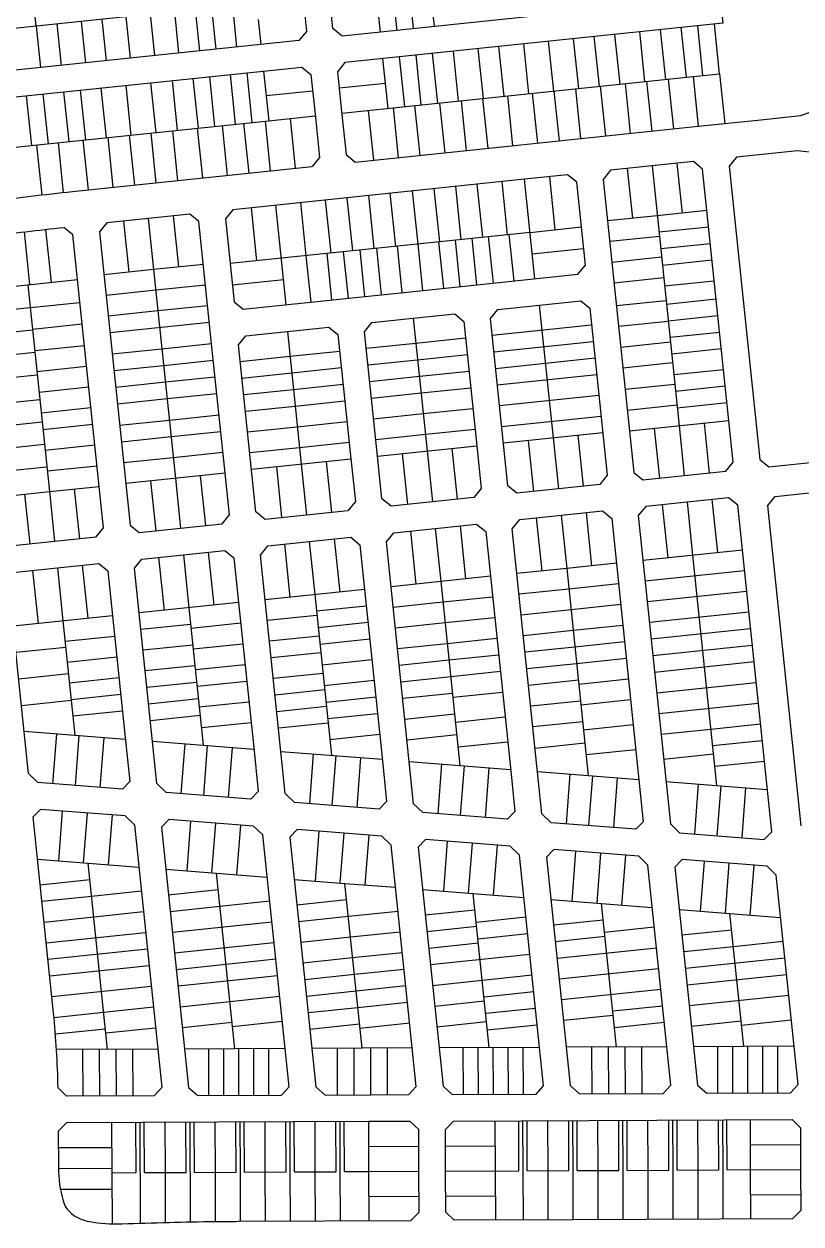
# Model space of a CAD drawing. Extents: x 296374 to 298792, y 6267790 to 6270844.
# Drawn here: x 297119 to 297585, y 6268831 to 6269551 of the extents above; entities that cross this region are included whole.
import ezdxf

# ---------------------------------------------------------------- set-up
doc = ezdxf.new("R2010")
doc.units = 0
for name, color, linetype in [('_User_xref', 251, 'Continuous'), ('X-Masterplan_LotLayout_P2$0$D-LO-Stage 13', 251, 'Continuous'), ('X-Masterplan_LotLayout_P2$0$D-LO-Stage 18', 251, 'Continuous'), ('X-Masterplan_LotLayout_P2$0$D-LO-Stage 2', 251, 'Continuous'), ('X-Masterplan_LotLayout_P2$0$D-LO-Stage 3', 251, 'Continuous'), ('X-Masterplan_LotLayout_P2$0$D-LO-Stage 39', 251, 'Continuous'), ('X-Masterplan_LotLayout_P2$0$D-LO-Stage 4', 251, 'Continuous'), ('X-Masterplan_LotLayout_P2$0$D-LO-Stage 40', 251, 'Continuous'), ('X-Masterplan_LotLayout_P2$0$D-LO-Stage 41', 251, 'Continuous'), ('X-Masterplan_LotLayout_P2$0$D-LO-Stage 42', 251, 'Continuous'), ('X-Masterplan_LotLayout_P2$0$D-LO-Stage 5', 251, 'Continuous'), ('X-Masterplan_LotLayout_P2$0$D-LO-Stage 6', 251, 'Continuous'), ('X-Masterplan_LotLayout_P2$0$D-LO-Stage 7', 251, 'Continuous'), ('X-Masterplan_LotLayout_P2$0$D-LO-Stage 8', 251, 'Continuous'), ('X-Masterplan_LotLayout_P2$0$D-LO-Stage 9', 251, 'Continuous'), ('X-Masterplan_LotLayout_P2$0$D-RD-Stage10_BDY', 251, 'Continuous'), ('X-Masterplan_LotLayout_P2$0$D-RD-Stage13_BDY', 251, 'Continuous'), ('X-Masterplan_LotLayout_P2$0$D-RD-Stage1_BDY', 251, 'Continuous'), ('X-Masterplan_LotLayout_P2$0$D-RD-Stage2_BDY', 251, 'Continuous'), ('X-Masterplan_LotLayout_P2$0$D-RD-Stage39_BDY', 251, 'Continuous'), ('X-Masterplan_LotLayout_P2$0$D-RD-Stage3_BDY', 251, 'Continuous'), ('X-Masterplan_LotLayout_P2$0$D-RD-Stage40_BDY', 251, 'Continuous'), ('X-Masterplan_LotLayout_P2$0$D-RD-Stage41_BDY', 251, 'Continuous'), ('X-Masterplan_LotLayout_P2$0$D-RD-Stage42_BDY', 251, 'Continuous'), ('X-Masterplan_LotLayout_P2$0$D-RD-Stage4_BDY', 251, 'Continuous'), ('X-Masterplan_LotLayout_P2$0$D-RD-Stage5_BDY', 251, 'Continuous'), ('X-Masterplan_LotLayout_P2$0$D-RD-Stage6_BDY', 251, 'Continuous'), ('X-Masterplan_LotLayout_P2$0$D-RD-Stage7_BDY', 251, 'Continuous'), ('X-Masterplan_LotLayout_P2$0$D-RD-Stage8_BDY', 251, 'Continuous'), ('X-Masterplan_LotLayout_P2$0$D-RD-Stage9_BDY', 251, 'Continuous')]:
    doc.layers.add(name, color=color, linetype=linetype)

# ---------------------------------------------------------------- blocks, each defined once
blk = doc.blocks.new('X-Masterplan_LotLayout_P2')
at = {"layer": 'X-Masterplan_LotLayout_P2$0$D-LO-Stage 13'}
for p, q in [((297339.84, 6269571.7), (297342.43, 6269546.84)), ((297349.79, 6269572.74), (297352.38, 6269547.88)), ((297362.22, 6269574.04), (297364.81, 6269549.17)), ((297330.93, 6269560.72), (297332.48, 6269545.8)), ((297503.85, 6269517.42), (297500.74, 6269547.25)), ((297516.28, 6269518.71), (297513.17, 6269548.55)), ((297526.23, 6269519.75), (297523.12, 6269549.59)), ((297536.18, 6269520.79), (297533.07, 6269550.62)), ((297436.72, 6269510.42), (297433.6, 6269540.26)), ((297451.63, 6269511.97), (297448.52, 6269541.81)), ((297464.07, 6269513.27), (297460.96, 6269543.11)), ((297476.5, 6269514.56), (297473.39, 6269544.4)), ((297491.42, 6269516.12), (297488.31, 6269545.96)), ((297367.09, 6269503.16), (297363.98, 6269533)), ((297379.53, 6269504.46), (297376.41, 6269534.29)), ((297394.44, 6269506.01), (297391.33, 6269535.85)), ((297406.88, 6269507.31), (297403.77, 6269537.15)), ((297421.8, 6269508.86), (297418.69, 6269538.7)), ((297337.25, 6269500.05), (297334.14, 6269529.89)), ((297347.2, 6269501.09), (297344.09, 6269530.93)), ((297357.15, 6269502.12), (297354.04, 6269531.96)), ((297223.37, 6269488.18), (297220.26, 6269518.02)), ((297233.32, 6269489.22), (297230.21, 6269519.05)), ((297245.75, 6269490.51), (297242.64, 6269520.35)), ((297255.7, 6269491.55), (297252.59, 6269521.39)), ((297262.53, 6269522.42), (297265.64, 6269492.59)), ((297340.24, 6269500.36), (297520.26, 6269519.13)), ((297155.74, 6269481.13), (297152.63, 6269510.97)), ((297168.17, 6269482.43), (297165.06, 6269512.26)), ((297183.09, 6269483.98), (297179.98, 6269513.82)), ((297198.01, 6269485.54), (297194.9, 6269515.37)), ((297210.94, 6269486.88), (297207.83, 6269516.72)), ((297335.7, 6269514.97), (297307.85, 6269512.07)), ((297123.41, 6269477.76), (297120.3, 6269507.6)), ((297133.36, 6269478.8), (297130.25, 6269508.63)), ((297145.79, 6269480.09), (297142.68, 6269509.93)), ((297291.94, 6269510.41), (297264.09, 6269507.51)), ((297113.47, 6269476.72), (297263.65, 6269492.38))]:
    blk.add_line(p, q, dxfattribs=at)
at = {"layer": 'X-Masterplan_LotLayout_P2$0$D-LO-Stage 13', "flags": 128}
for points in [[(297243.76, 6269561.69), (297246.35, 6269536.82)], [(297179.91, 6269555.03), (297182.5, 6269530.17)], [(297194.43, 6269556.55), (297197.02, 6269531.68)], [(297208.95, 6269558.06), (297211.54, 6269533.2)], [(297221.38, 6269559.36), (297223.97, 6269534.49)], [(297231.33, 6269560.39), (297233.92, 6269535.53)], [(297126, 6269549.41), (297128.59, 6269524.55)], [(297138.43, 6269550.71), (297141.02, 6269525.84)], [(297152.95, 6269552.22), (297155.54, 6269527.36)], [(297165.38, 6269553.52), (297167.98, 6269528.65)], [(297259.32, 6269553.26), (297260.87, 6269538.34)], [(297520.26, 6269519.13), (297536.18, 6269520.79)], [(297536.18, 6269520.79), (297539.29, 6269490.95)], [(297309.4, 6269497.15), (297340.24, 6269500.36)], [(297263.65, 6269492.38), (297293.49, 6269495.49)]]:
    blk.add_lwpolyline(points, dxfattribs=at)
at = {"layer": 'X-Masterplan_LotLayout_P2$0$D-LO-Stage 18'}
blk.add_line((297126, 6269549.41), (297123.09, 6269577.26), dxfattribs=at)
at = {"layer": 'X-Masterplan_LotLayout_P2$0$D-LO-Stage 18', "flags": 128}
blk.add_lwpolyline([(297231.33, 6269560.39), (297105.11, 6269547.24), (297102.21, 6269575.09)], dxfattribs=at)
at = {"layer": 'X-Masterplan_LotLayout_P2$0$D-LO-Stage 2'}
for p, q in [((297520.26, 6269519.13), (297523.37, 6269489.29)), ((297449.65, 6269511.77), (297452.76, 6269481.93)), ((297464.56, 6269513.32), (297467.67, 6269483.48)), ((297479.48, 6269514.88), (297482.59, 6269485.04)), ((297492.41, 6269516.22), (297495.52, 6269486.39)), ((297505.34, 6269517.57), (297508.45, 6269487.73)), ((297436.72, 6269510.42), (297439.83, 6269480.58)), ((297480.77, 6269463.93), (297483.88, 6269434.1)), ((297495.69, 6269465.49), (297511.94, 6269309.57)), ((297510.61, 6269467.05), (297513.72, 6269437.21)), ((297425.33, 6269397.83), (297419.11, 6269457.51)), ((297528.64, 6269438.76), (297498.8, 6269435.65)), ((297498.8, 6269435.65), (297468.96, 6269432.54)), ((297412.89, 6269396.53), (297409.99, 6269424.38)), ((297529.68, 6269428.82), (297499.84, 6269425.71)), ((297380.57, 6269393.16), (297377.67, 6269421.01)), ((297390.52, 6269394.2), (297387.61, 6269422.05)), ((297400.46, 6269395.24), (297397.56, 6269423.09)), ((297500.1, 6269423.22), (297470.26, 6269420.11)), ((297530.71, 6269418.87), (297500.87, 6269415.76)), ((297501.39, 6269410.79), (297471.55, 6269407.68)), ((297531.75, 6269408.92), (297501.91, 6269405.81)), ((297502.69, 6269398.35), (297472.85, 6269395.24)), ((297533.05, 6269396.49), (297503.21, 6269393.38)), ((297427.98, 6269382.02), (297436.27, 6269302.45)), ((297504.12, 6269384.66), (297474.28, 6269381.55)), ((297534.19, 6269385.55), (297504.35, 6269382.44)), ((297352.39, 6269374.14), (297360.68, 6269294.57)), ((297535.22, 6269375.6), (297505.38, 6269372.49)), ((297505.41, 6269372.23), (297475.57, 6269369.12)), ((297506.71, 6269359.8), (297476.87, 6269356.69)), ((297536.26, 6269365.66), (297506.42, 6269362.55)), ((297537.3, 6269355.71), (297507.46, 6269352.6)), ((297508, 6269347.36), (297478.17, 6269344.25)), ((297538.59, 6269343.28), (297508.75, 6269340.17)), ((297509.35, 6269334.43), (297479.51, 6269331.32)), ((297539.63, 6269333.33), (297509.79, 6269330.22)), ((297510.65, 6269322), (297480.81, 6269318.89)), ((297540.67, 6269323.39), (297510.83, 6269320.28)), ((297541.78, 6269312.68), (297482.11, 6269306.46))]:
    blk.add_line(p, q, dxfattribs=at)
at = {"layer": 'X-Masterplan_LotLayout_P2$0$D-LO-Stage 2', "flags": 128}
for points in [[(297434.03, 6269459.06), (297437.34, 6269427.23)], [(297422.42, 6269425.68), (297453.26, 6269428.89)], [(297423.77, 6269412.75), (297454.6, 6269415.96)], [(297399.7, 6269363.99), (297459.37, 6269370.21)], [(297353.94, 6269359.22), (297383.78, 6269362.33)], [(297400.73, 6269354.04), (297460.41, 6269360.27)], [(297354.98, 6269349.28), (297384.82, 6269352.39)], [(297401.77, 6269344.1), (297461.45, 6269350.32)], [(297356.02, 6269339.33), (297385.86, 6269342.44)], [(297402.81, 6269334.15), (297462.48, 6269340.37)], [(297357.05, 6269329.38), (297386.89, 6269332.49)], [(297404.1, 6269321.72), (297463.78, 6269327.94)], [(297358.35, 6269316.95), (297388.19, 6269320.06)], [(297405.4, 6269309.29), (297465.08, 6269315.51)], [(297511.94, 6269309.57), (297515.05, 6269279.73)], [(297526.86, 6269311.12), (297529.97, 6269281.29)], [(297359.65, 6269304.52), (297389.49, 6269307.63)], [(297406.44, 6269299.34), (297466.11, 6269305.56)], [(297436.27, 6269302.45), (297439.46, 6269271.85)], [(297451.19, 6269304.01), (297454.38, 6269273.41)], [(297497.02, 6269308.01), (297500.13, 6269278.18)], [(297421.35, 6269300.9), (297424.54, 6269270.3)], [(297501.79, 6269262.26), (297505.11, 6269230.43)], [(297516.71, 6269263.82), (297520.03, 6269231.99)], [(297531.63, 6269265.37), (297534.95, 6269233.54)]]:
    blk.add_lwpolyline(points, dxfattribs=at)
at = {"layer": 'X-Masterplan_LotLayout_P2$0$D-LO-Stage 3'}
for p, q in [((297381.02, 6269504.61), (297384.13, 6269474.77)), ((297393.95, 6269505.96), (297397.06, 6269476.12)), ((297408.87, 6269507.51), (297411.98, 6269477.68)), ((297423.79, 6269509.07), (297426.9, 6269479.23)), ((297325.32, 6269498.81), (297328.43, 6269468.97)), ((297340.24, 6269500.36), (297343.35, 6269470.52)), ((297353.17, 6269501.71), (297356.28, 6269471.87)), ((297368.09, 6269503.26), (297371.2, 6269473.43)), ((297240.9, 6269459.84), (297237.79, 6269489.68)), ((297253.83, 6269461.19), (297250.72, 6269491.03)), ((297266.76, 6269462.54), (297263.65, 6269492.38)), ((297281.68, 6269464.09), (297278.57, 6269493.93)), ((297172.28, 6269452.69), (297169.16, 6269482.53)), ((297185.21, 6269454.04), (297182.09, 6269483.88)), ((297198.13, 6269455.39), (297195.02, 6269485.22)), ((297211.06, 6269456.73), (297207.95, 6269486.57)), ((297225.98, 6269458.29), (297222.87, 6269488.13)), ((297129.52, 6269448.15), (297126.4, 6269478.07)), ((297142.44, 6269449.57), (297139.33, 6269479.42)), ((297157.36, 6269451.14), (297154.25, 6269480.97)), ((297381.15, 6269421.38), (297377.83, 6269453.2)), ((297394.08, 6269422.72), (297390.76, 6269454.55)), ((297409, 6269424.28), (297405.68, 6269456.11)), ((297316, 6269414.59), (297312.68, 6269446.41)), ((297328.93, 6269415.93), (297325.61, 6269447.76)), ((297341.86, 6269417.28), (297338.54, 6269449.11)), ((297355.29, 6269418.68), (297351.97, 6269450.51)), ((297368.22, 6269420.03), (297364.9, 6269451.86)), ((297276.13, 6269382.28), (297269.91, 6269441.96)), ((297288.15, 6269411.68), (297284.83, 6269443.51)), ((297303.07, 6269413.24), (297299.75, 6269445.07)), ((297178.41, 6269432.42), (297181.6, 6269401.82)), ((297193.33, 6269433.97), (297196.52, 6269403.37)), ((297208.25, 6269435.53), (297211.44, 6269404.93)), ((297422.42, 6269425.68), (297273.23, 6269410.13)), ((297345.76, 6269389.54), (297342.85, 6269417.39)), ((297358.19, 6269390.83), (297355.29, 6269418.68)), ((297370.62, 6269392.13), (297367.72, 6269419.98)), ((297273.23, 6269410.13), (297242.4, 6269406.91)), ((297291.05, 6269383.83), (297288.15, 6269411.68)), ((297303.49, 6269385.13), (297300.58, 6269412.98)), ((297313.43, 6269386.17), (297310.53, 6269414.02)), ((297323.38, 6269387.2), (297320.48, 6269415.05)), ((297333.32, 6269388.24), (297330.42, 6269416.09)), ((297226.36, 6269406.48), (297196.52, 6269403.37)), ((297274.58, 6269397.2), (297243.75, 6269393.98)), ((297227.65, 6269394.05), (297197.81, 6269390.94)), ((297228.95, 6269381.62), (297199.11, 6269378.51)), ((297276.8, 6269366.26), (297285.09, 6269286.69))]:
    blk.add_line(p, q, dxfattribs=at)
at = {"layer": 'X-Masterplan_LotLayout_P2$0$D-LO-Stage 3', "flags": 128}
for points in [[(297255, 6269440.4), (297258.31, 6269408.57)], [(297278.35, 6269351.34), (297308.19, 6269354.45)], [(297324.11, 6269356.11), (297353.94, 6269359.22)], [(297325.14, 6269346.17), (297354.98, 6269349.28)], [(297279.39, 6269341.4), (297309.23, 6269344.51)], [(297326.18, 6269336.22), (297356.02, 6269339.33)], [(297280.43, 6269331.45), (297310.27, 6269334.56)], [(297281.46, 6269321.5), (297311.3, 6269324.61)], [(297327.22, 6269326.27), (297357.05, 6269329.38)], [(297328.51, 6269313.84), (297358.35, 6269316.95)], [(297282.76, 6269309.07), (297312.6, 6269312.18)], [(297329.81, 6269301.41), (297359.65, 6269304.52)], [(297284.06, 6269296.64), (297313.89, 6269299.75)], [(297330.85, 6269291.46), (297390.52, 6269297.68)]]:
    blk.add_lwpolyline(points, dxfattribs=at)
at = {"layer": 'X-Masterplan_LotLayout_P2$0$D-LO-Stage 39'}
for p, q in [((297139.52, 6269048.62), (297141.86, 6269078.53)), ((297154.48, 6269047.45), (297156.82, 6269077.36)), ((297169.43, 6269046.28), (297171.77, 6269076.19)), ((297216.56, 6269042.59), (297218.9, 6269072.49)), ((297231.52, 6269041.42), (297233.86, 6269071.32)), ((297246.47, 6269040.24), (297248.81, 6269070.15)), ((297293.6, 6269036.55), (297295.94, 6269066.46)), ((297308.56, 6269035.38), (297310.9, 6269065.29)), ((297168.86, 6268935.57), (297157.23, 6269047.23)), ((297158.27, 6269037.27), (297128.43, 6269034.16)), ((297245.24, 6268935.92), (297234.27, 6269041.2)), ((297189.14, 6269030.43), (297159.3, 6269027.32)), ((297235.31, 6269031.23), (297205.47, 6269028.12)), ((297321.61, 6268936.27), (297311.31, 6269035.17)), ((297159.3, 6269027.32), (297129.46, 6269024.21)), ((297236.34, 6269021.29), (297206.5, 6269018.18)), ((297266.18, 6269024.4), (297236.34, 6269021.29)), ((297312.35, 6269025.2), (297282.51, 6269022.09)), ((297190.44, 6269018), (297130.76, 6269011.78)), ((297313.38, 6269015.26), (297283.54, 6269012.15)), ((297267.48, 6269011.96), (297207.8, 6269005.75)), ((297191.73, 6269005.56), (297132.05, 6268999.35)), ((297314.68, 6269002.82), (297284.84, 6268999.71)), ((297192.77, 6268995.62), (297133.09, 6268989.4)), ((297268.77, 6268999.53), (297209.09, 6268993.31)), ((297193.8, 6268985.67), (297134.13, 6268979.45)), ((297269.81, 6268989.59), (297210.13, 6268983.37)), ((297315.97, 6268990.39), (297286.13, 6268987.28)), ((297270.84, 6268979.64), (297211.17, 6268973.42)), ((297317.01, 6268980.44), (297287.17, 6268977.33)), ((297195.1, 6268973.24), (297135.42, 6268967.02)), ((297272.14, 6268967.21), (297212.46, 6268960.99)), ((297318.05, 6268970.5), (297288.21, 6268967.39)), ((297196.4, 6268960.81), (297136.71, 6268954.59)), ((297319.08, 6268960.55), (297289.24, 6268957.44)), ((297243.6, 6268951.66), (297213.76, 6268948.56)), ((297273.69, 6268952.29), (297243.86, 6268949.18)), ((297320.12, 6268950.61), (297290.28, 6268947.5)), ((297167.59, 6268947.75), (297137.6, 6268944.62)), ((297197.69, 6268948.37), (297167.85, 6268945.26)), ((297199.01, 6268935.71), (297138.24, 6268935.43)), ((297153.86, 6268935.5), (297153.99, 6268907.5)), ((297163.86, 6268935.55), (297163.99, 6268907.55)), ((297173.86, 6268935.6), (297173.99, 6268907.6)), ((297183.86, 6268935.64), (297183.99, 6268907.64)), ((297275.38, 6268936.06), (297215.09, 6268935.79)), ((297229.39, 6268935.85), (297229.51, 6268907.85)), ((297238.39, 6268935.89), (297238.51, 6268907.89)), ((297247.39, 6268935.93), (297247.51, 6268907.93)), ((297256.39, 6268935.98), (297256.51, 6268907.98)), ((297265.39, 6268936.02), (297265.51, 6268908.02)), ((297321.61, 6268936.28), (297291.46, 6268936.14)), ((297306.61, 6268936.21), (297306.74, 6268908.21)), ((297316.61, 6268936.25), (297316.74, 6268908.25)), ((297171.25, 6268891.58), (297171.53, 6268830.86)), ((297186.06, 6268861.65), (297185.92, 6268891.65)), ((297188.7, 6268831.37), (297188.42, 6268891.66)), ((297191.06, 6268861.67), (297190.92, 6268891.67)), ((297203.56, 6268861.73), (297203.42, 6268891.73)), ((297216.06, 6268861.79), (297215.92, 6268891.79)), ((297218.69, 6268832.1), (297218.42, 6268891.8)), ((297221.06, 6268861.81), (297220.92, 6268891.81)), ((297233.56, 6268861.87), (297233.42, 6268891.87)), ((297246.06, 6268861.93), (297245.92, 6268891.93)), ((297248.56, 6268861.94), (297248.42, 6268891.94)), ((297251.06, 6268861.95), (297250.92, 6268891.95)), ((297263.56, 6268862.01), (297263.42, 6268892.01)), ((297276.06, 6268862.07), (297275.92, 6268892.07)), ((297278.56, 6268862.08), (297278.42, 6268892.08)), ((297281.06, 6268862.09), (297280.92, 6268892.09)), ((297293.56, 6268862.15), (297293.42, 6268892.15)), ((297306.06, 6268862.2), (297305.92, 6268892.2)), ((297308.56, 6268862.22), (297308.42, 6268892.21)), ((297311.06, 6268862.23), (297310.92, 6268892.23)), ((297325.72, 6268862.29), (297325.59, 6268892.29)), ((297171.32, 6268876.58), (297139.32, 6268876.44)), ((297171.38, 6268864.08), (297139.38, 6268863.94)), ((297171.39, 6268861.58), (297186.06, 6268861.65)), ((297191.06, 6268861.67), (297216.06, 6268861.79)), ((297203.7, 6268831.8), (297203.56, 6268861.73)), ((297221.06, 6268861.81), (297246.06, 6268861.93)), ((297251.06, 6268861.95), (297276.06, 6268862.07)), ((297281.06, 6268862.09), (297306.06, 6268862.2)), ((297311.06, 6268862.23), (297325.72, 6268862.29)), ((297171.44, 6268851.58), (297140.61, 6268851.44))]:
    blk.add_line(p, q, dxfattribs=at)
for points in [[(297126.82, 6269049.61), (297187.64, 6269044.85)], [(297203.86, 6269043.58), (297264.68, 6269038.82)], [(297280.9, 6269037.55), (297311.31, 6269035.17)]]:
    blk.add_lwpolyline(points, dxfattribs=at)
at = {"layer": 'X-Masterplan_LotLayout_P2$0$D-LO-Stage 4'}
for p, q in [((297549.87, 6269235.1), (297490.19, 6269228.88)), ((297520.03, 6269231.99), (297534.43, 6269093.88)), ((297474.28, 6269227.22), (297444.44, 6269224.11)), ((297444.44, 6269224.11), (297457.39, 6269099.91)), ((297551.16, 6269222.67), (297491.49, 6269216.45)), ((297475.57, 6269214.79), (297445.74, 6269211.68)), ((297552.46, 6269210.23), (297492.78, 6269204.01)), ((297476.87, 6269202.35), (297447.03, 6269199.24)), ((297553.76, 6269197.8), (297494.08, 6269191.58)), ((297478.17, 6269189.92), (297448.33, 6269186.81)), ((297554.79, 6269187.86), (297495.12, 6269181.63)), ((297479.2, 6269179.98), (297449.36, 6269176.87)), ((297555.83, 6269177.91), (297496.15, 6269171.69)), ((297480.24, 6269170.03), (297450.4, 6269166.92)), ((297556.87, 6269167.96), (297497.19, 6269161.74)), ((297481.54, 6269157.6), (297451.7, 6269154.49)), ((297558.16, 6269155.53), (297498.49, 6269149.31)), ((297482.83, 6269145.16), (297452.99, 6269142.05)), ((297559.46, 6269143.1), (297499.78, 6269136.88)), ((297484.39, 6269130.25), (297454.55, 6269127.14)), ((297560.75, 6269130.67), (297530.92, 6269127.55)), ((297530.92, 6269127.55), (297501.08, 6269124.44)), ((297485.94, 6269115.33), (297456.1, 6269112.22)), ((297561.79, 6269120.72), (297531.95, 6269117.61)), ((297532.47, 6269112.64), (297502.63, 6269109.53)), ((297563.09, 6269108.29), (297533.25, 6269105.18)), ((297504.02, 6269096.26), (297564.84, 6269091.5)), ((297521.3, 6269064.81), (297523.64, 6269094.72)), ((297534.76, 6269063.76), (297537.1, 6269093.67)), ((297549.71, 6269062.59), (297552.05, 6269092.5))]:
    blk.add_line(p, q, dxfattribs=at)
at = {"layer": 'X-Masterplan_LotLayout_P2$0$D-LO-Stage 4', "flags": 128}
for points in [[(297426.2, 6269254.38), (297429.52, 6269222.55)], [(297441.12, 6269255.94), (297444.44, 6269224.11)], [(297456.04, 6269257.49), (297459.36, 6269225.66)], [(297457.39, 6269099.91), (297487.8, 6269097.53)]]:
    blk.add_lwpolyline(points, dxfattribs=at)
at = {"layer": 'X-Masterplan_LotLayout_P2$0$D-LO-Stage 40'}
for p, q in [((297323.51, 6269034.21), (297325.85, 6269064.12)), ((297370.64, 6269030.52), (297372.98, 6269060.43)), ((297385.6, 6269029.35), (297387.94, 6269059.26)), ((297400.55, 6269028.18), (297402.89, 6269058.09)), ((297447.68, 6269024.49), (297450.02, 6269054.4)), ((297462.64, 6269023.32), (297464.98, 6269053.23)), ((297477.59, 6269022.15), (297479.93, 6269052.06)), ((297524.72, 6269018.46), (297527.06, 6269048.37)), ((297539.68, 6269017.29), (297542.02, 6269047.19)), ((297554.63, 6269016.11), (297556.97, 6269046.02)), ((297397.99, 6268936.63), (297388.35, 6269029.13)), ((297474.36, 6268936.98), (297465.39, 6269023.1)), ((297343.22, 6269018.36), (297313.38, 6269015.26)), ((297389.39, 6269019.17), (297359.55, 6269016.06)), ((297420, 6269014.82), (297390.16, 6269011.71)), ((297550.74, 6268937.33), (297542.43, 6269017.07)), ((297390.42, 6269009.22), (297360.58, 6269006.11)), ((297466.43, 6269013.14), (297436.59, 6269010.03)), ((297497.04, 6269008.79), (297467.2, 6269005.68)), ((297543.47, 6269007.1), (297513.63, 6269003.99)), ((297344.52, 6269005.93), (297314.68, 6269002.82)), ((297421.04, 6269004.87), (297391.2, 6269001.76)), ((297467.46, 6269003.19), (297437.62, 6269000.08)), ((297574.34, 6269000.27), (297544.5, 6268997.16)), ((297345.81, 6268993.5), (297315.97, 6268990.39)), ((297391.46, 6268999.28), (297361.62, 6268996.17)), ((297422.33, 6268992.44), (297362.66, 6268986.22)), ((297498.34, 6268996.35), (297438.66, 6268990.13)), ((297544.5, 6268997.16), (297514.66, 6268994.05)), ((297575.38, 6268990.32), (297515.7, 6268984.1)), ((297346.85, 6268983.55), (297317.01, 6268980.44)), ((297423.63, 6268980.01), (297363.95, 6268973.79)), ((297499.63, 6268983.92), (297439.96, 6268977.7)), ((297576.41, 6268980.37), (297516.74, 6268974.16)), ((297347.88, 6268973.61), (297318.05, 6268970.5)), ((297500.93, 6268971.49), (297441.25, 6268965.27)), ((297348.92, 6268963.66), (297319.08, 6268960.55)), ((297395.09, 6268964.46), (297365.25, 6268961.36)), ((297424.67, 6268970.06), (297394.83, 6268966.95)), ((297577.71, 6268967.94), (297518.03, 6268961.72)), ((297425.7, 6268960.11), (297395.86, 6268957.01)), ((297501.96, 6268961.54), (297472.13, 6268958.43)), ((297350.22, 6268951.23), (297320.38, 6268948.12)), ((297396.38, 6268952.03), (297366.54, 6268948.92)), ((297426.74, 6268950.17), (297396.9, 6268947.06)), ((297472.39, 6268955.95), (297442.55, 6268952.84)), ((297503, 6268951.6), (297473.16, 6268948.49)), ((297549.17, 6268952.4), (297519.33, 6268949.29)), ((297579.26, 6268953.02), (297549.43, 6268949.91)), ((297351.76, 6268936.41), (297321.61, 6268936.28)), ((297326.61, 6268936.3), (297326.74, 6268908.3)), ((297336.61, 6268936.35), (297336.74, 6268908.35)), ((297428.13, 6268936.77), (297367.84, 6268936.49)), ((297382.14, 6268936.55), (297382.26, 6268908.55)), ((297391.14, 6268936.6), (297391.26, 6268908.6)), ((297400.14, 6268936.64), (297400.26, 6268908.64)), ((297409.13, 6268936.68), (297409.26, 6268908.68)), ((297418.13, 6268936.72), (297418.26, 6268908.72)), ((297504.51, 6268937.12), (297444.21, 6268936.84)), ((297459.36, 6268936.91), (297459.49, 6268908.91)), ((297469.36, 6268936.96), (297469.49, 6268908.96)), ((297479.36, 6268937), (297479.49, 6268909)), ((297489.36, 6268937.05), (297489.49, 6268909.05)), ((297580.88, 6268937.47), (297520.59, 6268937.19)), ((297534.89, 6268937.26), (297535.01, 6268909.26)), ((297543.88, 6268937.3), (297544.01, 6268909.3)), ((297552.88, 6268937.34), (297553.01, 6268909.34)), ((297561.88, 6268937.38), (297562.01, 6268909.38)), ((297570.88, 6268937.42), (297571.01, 6268909.42)), ((297401.72, 6268862.64), (297401.59, 6268892.64)), ((297415.79, 6268862.71), (297415.65, 6268892.71)), ((297418.29, 6268862.72), (297418.15, 6268892.72)), ((297420.79, 6268862.73), (297420.65, 6268892.73)), ((297433.29, 6268862.79), (297433.15, 6268892.79)), ((297445.79, 6268862.85), (297445.65, 6268892.85)), ((297448.29, 6268862.86), (297448.15, 6268892.86)), ((297450.79, 6268862.87), (297450.65, 6268892.87)), ((297463.29, 6268862.93), (297463.15, 6268892.93)), ((297475.79, 6268862.98), (297475.65, 6268892.98)), ((297478.29, 6268863), (297478.15, 6268893)), ((297480.79, 6268863.01), (297480.65, 6268893.01)), ((297493.29, 6268863.07), (297493.15, 6268893.07)), ((297505.79, 6268863.12), (297505.65, 6268893.12)), ((297508.29, 6268863.13), (297508.15, 6268893.13)), ((297510.79, 6268863.15), (297510.65, 6268893.15)), ((297523.29, 6268863.2), (297523.15, 6268893.2)), ((297535.79, 6268863.26), (297535.65, 6268893.26)), ((297538.29, 6268863.27), (297538.15, 6268893.27)), ((297540.79, 6268863.28), (297540.65, 6268893.28)), ((297554.85, 6268863.35), (297554.71, 6268893.35)), ((297325.66, 6268877.29), (297355.65, 6268877.43)), ((297371.65, 6268877.51), (297401.65, 6268877.64)), ((297554.78, 6268878.35), (297584.78, 6268878.49)), ((297420.79, 6268862.73), (297445.79, 6268862.85)), ((297450.79, 6268862.87), (297475.79, 6268862.98)), ((297480.79, 6268863.01), (297505.79, 6268863.12)), ((297510.79, 6268863.15), (297535.79, 6268863.26)), ((297540.79, 6268863.28), (297584.85, 6268863.49)), ((297325.72, 6268862.29), (297355.72, 6268862.43)), ((297371.72, 6268862.51), (297415.79, 6268862.71))]:
    blk.add_line(p, q, dxfattribs=at)
for points in [[(297311.31, 6269035.17), (297341.72, 6269032.79)], [(297357.94, 6269031.52), (297418.76, 6269026.75)], [(297434.98, 6269025.48), (297495.8, 6269020.72)], [(297512.02, 6269019.45), (297572.84, 6269014.69)]]:
    blk.add_lwpolyline(points, dxfattribs=at)
at = {"layer": 'X-Masterplan_LotLayout_P2$0$D-LO-Stage 41'}
for p, q in [((297433.42, 6268833.29), (297433.29, 6268862.79)), ((297233.69, 6268832.34), (297233.56, 6268861.87)), ((297248.69, 6268832.44), (297248.56, 6268861.94)), ((297263.69, 6268832.51), (297263.56, 6268862.01)), ((297278.69, 6268832.58), (297278.56, 6268862.08)), ((297293.69, 6268832.65), (297293.56, 6268862.15)), ((297308.69, 6268832.72), (297308.56, 6268862.22)), ((297325.86, 6268832.79), (297325.72, 6268862.29)), ((297401.86, 6268833.14), (297401.72, 6268862.64)), ((297418.42, 6268833.22), (297418.29, 6268862.72)), ((297325.79, 6268847.29), (297355.79, 6268847.43)), ((297371.79, 6268847.51), (297401.79, 6268847.64))]:
    blk.add_line(p, q, dxfattribs=at)
at = {"layer": 'X-Masterplan_LotLayout_P2$0$D-LO-Stage 42'}
for p, q in [((297448.42, 6268833.36), (297448.29, 6268862.86)), ((297463.42, 6268833.43), (297463.29, 6268862.93)), ((297478.42, 6268833.5), (297478.29, 6268863)), ((297493.42, 6268833.57), (297493.29, 6268863.07)), ((297508.42, 6268833.63), (297508.29, 6268863.13)), ((297523.42, 6268833.7), (297523.29, 6268863.2)), ((297538.42, 6268833.77), (297538.29, 6268863.27)), ((297554.98, 6268833.85), (297554.85, 6268863.35)), ((297554.92, 6268848.35), (297584.92, 6268848.49))]:
    blk.add_line(p, q, dxfattribs=at)
at = {"layer": 'X-Masterplan_LotLayout_P2$0$D-LO-Stage 5'}
for p, q in [((297444.44, 6269224.11), (297414.6, 6269221)), ((297445.74, 6269211.68), (297415.9, 6269208.57)), ((297399.98, 6269206.91), (297370.15, 6269203.8)), ((297401.28, 6269194.48), (297371.44, 6269191.37)), ((297447.03, 6269199.24), (297417.19, 6269196.13)), ((297448.33, 6269186.81), (297418.49, 6269183.7)), ((297402.58, 6269182.04), (297372.74, 6269178.93)), ((297449.36, 6269176.87), (297419.53, 6269173.76)), ((297403.61, 6269172.1), (297373.77, 6269168.99)), ((297450.4, 6269166.92), (297420.56, 6269163.81)), ((297404.65, 6269162.15), (297374.81, 6269159.04)), ((297451.44, 6269156.97), (297421.6, 6269153.86)), ((297405.95, 6269149.72), (297376.11, 6269146.61)), ((297452.73, 6269144.54), (297422.9, 6269141.43)), ((297407.5, 6269134.8), (297377.66, 6269131.69)), ((297454.03, 6269132.11), (297424.19, 6269129)), ((297455.38, 6269119.18), (297425.54, 6269116.07)), ((297444.26, 6269070.84), (297446.6, 6269100.75)), ((297457.72, 6269069.79), (297460.06, 6269099.7)), ((297472.67, 6269068.62), (297475.01, 6269098.53))]:
    blk.add_line(p, q, dxfattribs=at)
at = {"layer": 'X-Masterplan_LotLayout_P2$0$D-LO-Stage 5', "flags": 128}
blk.add_lwpolyline([(297426.98, 6269102.29), (297457.39, 6269099.91)], dxfattribs=at)
at = {"layer": 'X-Masterplan_LotLayout_P2$0$D-LO-Stage 6'}
for p, q in [((297398.69, 6269219.34), (297339.01, 6269213.12)), ((297368.85, 6269216.23), (297380.35, 6269105.94)), ((297324.13, 6269201.52), (297294.3, 6269198.4)), ((297370.15, 6269203.8), (297340.31, 6269200.69)), ((297325.17, 6269191.57), (297295.33, 6269188.46)), ((297371.44, 6269191.37), (297341.6, 6269188.25)), ((297326.21, 6269181.62), (297296.37, 6269178.51)), ((297372.74, 6269178.93), (297342.9, 6269175.82)), ((297327.5, 6269169.19), (297297.67, 6269166.08)), ((297373.77, 6269168.99), (297343.94, 6269165.88)), ((297374.81, 6269159.04), (297344.97, 6269155.93)), ((297328.8, 6269156.76), (297298.96, 6269153.65)), ((297329.84, 6269146.81), (297300, 6269143.7)), ((297375.85, 6269149.09), (297346.01, 6269145.98)), ((297330.87, 6269136.87), (297301.03, 6269133.76)), ((297377.14, 6269136.66), (297347.31, 6269133.55)), ((297378.44, 6269124.23), (297348.6, 6269121.12)), ((297409.06, 6269119.88), (297379.22, 6269116.77)), ((297349.94, 6269108.32), (297410.76, 6269103.56)), ((297367.22, 6269076.87), (297369.56, 6269106.78)), ((297380.68, 6269075.82), (297383.02, 6269105.73)), ((297395.63, 6269074.65), (297397.97, 6269104.56))]:
    blk.add_line(p, q, dxfattribs=at)
at = {"layer": 'X-Masterplan_LotLayout_P2$0$D-LO-Stage 6', "flags": 128}
for points in [[(297375.6, 6269296.13), (297378.79, 6269265.53)], [(297345.76, 6269293.02), (297348.95, 6269262.42)], [(297360.68, 6269294.57), (297363.87, 6269263.97)], [(297350.61, 6269246.5), (297353.93, 6269214.68)], [(297365.53, 6269248.06), (297368.85, 6269216.23)], [(297380.45, 6269249.61), (297383.77, 6269217.79)]]:
    blk.add_lwpolyline(points, dxfattribs=at)
at = {"layer": 'X-Masterplan_LotLayout_P2$0$D-LO-Stage 7'}
for p, q in [((297196.52, 6269403.37), (297209.58, 6269278.05)), ((297231.33, 6269358.74), (297201.5, 6269355.63)), ((297232.37, 6269348.8), (297202.53, 6269345.68)), ((297233.41, 6269338.85), (297203.57, 6269335.74)), ((297234.44, 6269328.9), (297204.61, 6269325.79)), ((297235.79, 6269315.97), (297205.95, 6269312.86)), ((297236.83, 6269306.03), (297206.99, 6269302.92)), ((297238.12, 6269293.59), (297208.29, 6269290.48)), ((297323.1, 6269211.46), (297263.42, 6269205.24)), ((297293.26, 6269208.35), (297303.31, 6269111.97)), ((297294.56, 6269195.92), (297264.72, 6269192.81)), ((297248.8, 6269191.15), (297218.96, 6269188.04)), ((297295.85, 6269183.49), (297266.01, 6269180.38)), ((297250.1, 6269178.72), (297220.26, 6269175.61)), ((297296.89, 6269173.54), (297267.05, 6269170.43)), ((297251.39, 6269166.28), (297221.56, 6269163.17)), ((297298.18, 6269161.11), (297268.35, 6269158)), ((297252.43, 6269156.34), (297222.59, 6269153.23)), ((297299.22, 6269151.16), (297269.38, 6269148.05)), ((297253.73, 6269143.91), (297223.89, 6269140.79)), ((297300.26, 6269141.21), (297270.42, 6269138.1)), ((297301.29, 6269131.27), (297271.46, 6269128.16)), ((297332.17, 6269124.43), (297302.33, 6269121.32)), ((297272.9, 6269114.35), (297333.72, 6269109.59)), ((297290.18, 6269082.9), (297292.52, 6269112.81)), ((297303.64, 6269081.85), (297305.98, 6269111.76)), ((297318.59, 6269080.68), (297320.93, 6269110.59))]:
    blk.add_line(p, q, dxfattribs=at)
at = {"layer": 'X-Masterplan_LotLayout_P2$0$D-LO-Stage 7', "flags": 128}
for points in [[(297248.52, 6269348.23), (297278.35, 6269351.34)], [(297249.55, 6269338.29), (297279.39, 6269341.4)], [(297250.59, 6269328.34), (297280.43, 6269331.45)], [(297251.63, 6269318.39), (297281.46, 6269321.5)], [(297252.92, 6269305.96), (297282.76, 6269309.07)], [(297254.22, 6269293.53), (297284.06, 6269296.64)], [(297255.25, 6269283.58), (297314.93, 6269289.8)], [(297300.01, 6269288.25), (297303.2, 6269257.65)], [(297270.17, 6269285.14), (297273.36, 6269254.54)], [(297285.09, 6269286.69), (297288.28, 6269256.09)], [(297275.02, 6269238.62), (297278.34, 6269206.8)], [(297289.94, 6269240.18), (297293.26, 6269208.35)], [(297304.86, 6269241.73), (297308.18, 6269209.91)]]:
    blk.add_lwpolyline(points, dxfattribs=at)
at = {"layer": 'X-Masterplan_LotLayout_P2$0$D-LO-Stage 8'}
for p, q in [((297131.67, 6269427.46), (297134.98, 6269395.72)), ((297196.52, 6269403.37), (297166.68, 6269400.26)), ((297121.06, 6269394.27), (297133.99, 6269270.17)), ((297197.81, 6269390.94), (297167.98, 6269387.83)), ((297122.48, 6269380.57), (297152.32, 6269383.68)), ((297199.11, 6269378.51), (297169.27, 6269375.4)), ((297123.83, 6269367.64), (297153.67, 6269370.75)), ((297229.99, 6269371.67), (297170.31, 6269365.45)), ((297125.18, 6269354.71), (297155.02, 6269357.82)), ((297201.5, 6269355.63), (297171.66, 6269352.52)), ((297126.48, 6269342.28), (297156.31, 6269345.39)), ((297202.53, 6269345.68), (297172.69, 6269342.57)), ((297127.77, 6269329.85), (297157.61, 6269332.96)), ((297203.57, 6269335.74), (297173.73, 6269332.63)), ((297204.61, 6269325.79), (297174.77, 6269322.68)), ((297129.07, 6269317.42), (297158.91, 6269320.53)), ((297130.1, 6269307.47), (297159.94, 6269310.58)), ((297205.95, 6269312.86), (297176.12, 6269309.75)), ((297206.99, 6269302.92), (297177.15, 6269299.81)), ((297131.4, 6269295.04), (297161.24, 6269298.15)), ((297208.29, 6269290.48), (297178.45, 6269287.37)), ((297132.7, 6269282.6), (297162.53, 6269285.71)), ((297239.42, 6269281.16), (297179.74, 6269274.94)), ((297133.99, 6269270.17), (297163.83, 6269273.28)), ((297247.51, 6269203.58), (297187.83, 6269197.36)), ((297217.67, 6269200.47), (297226.27, 6269118)), ((297142.08, 6269192.59), (297149.23, 6269124.02)), ((297218.71, 6269190.53), (297188.87, 6269187.42)), ((297173.21, 6269183.27), (297143.37, 6269180.16)), ((297220, 6269178.09), (297190.16, 6269174.98)), ((297174.51, 6269170.84), (297144.67, 6269167.73)), ((297221.3, 6269165.66), (297191.46, 6269162.55)), ((297175.8, 6269158.4), (297145.97, 6269155.29)), ((297222.33, 6269155.71), (297192.5, 6269152.6)), ((297176.84, 6269148.46), (297147, 6269145.35)), ((297223.37, 6269145.77), (297193.53, 6269142.66)), ((297177.88, 6269138.51), (297148.04, 6269135.4)), ((297224.41, 6269135.82), (297194.57, 6269132.71)), ((297255.02, 6269131.47), (297225.19, 6269128.36)), ((297118.82, 6269126.4), (297179.64, 6269121.64)), ((297136.1, 6269094.96), (297138.44, 6269124.87)), ((297149.56, 6269093.91), (297151.9, 6269123.82)), ((297164.51, 6269092.74), (297166.85, 6269122.65)), ((297195.86, 6269120.38), (297256.68, 6269115.62)), ((297213.14, 6269088.93), (297215.48, 6269118.84)), ((297226.6, 6269087.88), (297228.94, 6269117.79)), ((297241.55, 6269086.71), (297243.89, 6269116.62))]:
    blk.add_line(p, q, dxfattribs=at)
at = {"layer": 'X-Masterplan_LotLayout_P2$0$D-LO-Stage 8', "flags": 128}
for points in [[(297121.06, 6269394.27), (297150.89, 6269397.38)], [(297194.66, 6269276.5), (297197.77, 6269246.66)], [(297209.58, 6269278.05), (297212.69, 6269248.21)], [(297224.5, 6269279.61), (297227.61, 6269249.77)], [(297199.43, 6269230.74), (297202.75, 6269198.92)], [(297214.35, 6269232.3), (297217.67, 6269200.47)], [(297229.27, 6269233.85), (297232.59, 6269202.03)]]:
    blk.add_lwpolyline(points, dxfattribs=at)
at = {"layer": 'X-Masterplan_LotLayout_P2$0$D-LO-Stage 9'}
for p, q in [((297118.76, 6269425.95), (297122.05, 6269394.37)), ((297092.65, 6269377.46), (297122.48, 6269380.57)), ((297094.04, 6269364.04), (297123.88, 6269367.15)), ((297095.44, 6269350.61), (297125.28, 6269353.72)), ((297096.84, 6269337.18), (297126.68, 6269340.29)), ((297098.4, 6269322.26), (297128.24, 6269325.37)), ((297099.8, 6269308.84), (297129.64, 6269311.95)), ((297101.2, 6269295.41), (297131.04, 6269298.52)), ((297102.6, 6269281.98), (297132.44, 6269285.09)), ((297104.15, 6269267.06), (297133.99, 6269270.17)), ((297171.92, 6269195.7), (297112.24, 6269189.48)), ((297143.74, 6269176.68), (297113.9, 6269173.57)), ((297145.4, 6269160.76), (297115.56, 6269157.65)), ((297147.05, 6269144.85), (297117.22, 6269141.74))]:
    blk.add_line(p, q, dxfattribs=at)
at = {"layer": 'X-Masterplan_LotLayout_P2$0$D-LO-Stage 9', "flags": 128}
for points in [[(297091.22, 6269391.16), (297121.06, 6269394.27)], [(297119.07, 6269268.62), (297122.18, 6269238.78)], [(297133.99, 6269270.17), (297137.1, 6269240.33)], [(297148.91, 6269271.73), (297152.02, 6269241.89)], [(297123.84, 6269222.86), (297127.16, 6269191.04)], [(297138.76, 6269224.42), (297142.08, 6269192.59)], [(297153.68, 6269225.97), (297157, 6269194.15)]]:
    blk.add_lwpolyline(points, dxfattribs=at)
at = {"layer": 'X-Masterplan_LotLayout_P2$0$D-RD-Stage10_BDY', "flags": 128}
blk.add_lwpolyline([(297096.75, 6269423.18, -0.005802), (297142.61, 6269428.67)], format="xyb", dxfattribs=at)
at = {"layer": 'X-Masterplan_LotLayout_P2$0$D-RD-Stage13_BDY', "flags": 128}
for points in [[(297511.85, 6269589.63), (297518.52, 6269570.09), (297515.16, 6269564.84), (297309.61, 6269543.42)], [(297536.46, 6269567.06), (297538.12, 6269551.15), (297311.27, 6269527.5), (297306.81, 6269522.01), (297309.3, 6269498.12)], [(297287.17, 6269556.16), (297288.2, 6269546.21), (297283.75, 6269540.72), (297082.84, 6269519.78), (297077.35, 6269524.23), (297076.31, 6269534.18)], [(297309.61, 6269543.42), (297304.12, 6269547.87), (297303.08, 6269557.82)], [(297082.53, 6269474.5), (297080.04, 6269498.37), (297084.5, 6269503.87), (297285.41, 6269524.81), (297290.9, 6269520.35), (297293.39, 6269496.48)], [(297584.82, 6269495.69), (297591.71, 6269498.07), (297594.93, 6269502.26), (297595.78, 6269508.45)], [(297523.37, 6269489.29), (297559.18, 6269493.02)], [(297559.18, 6269493.02), (297584.82, 6269495.69)]]:
    blk.add_lwpolyline(points, dxfattribs=at)
at = {"layer": 'X-Masterplan_LotLayout_P2$0$D-RD-Stage1_BDY'}
for p, q in [((297569.63, 6269267.32), (297641.74, 6269274.84)), ((297565.18, 6269261.83), (297569.63, 6269267.32)), ((297585.21, 6269069.71), (297565.18, 6269261.83))]:
    blk.add_line(p, q, dxfattribs=at)
at = {"layer": 'X-Masterplan_LotLayout_P2$0$D-RD-Stage2_BDY', "flags": 128}
for points in [[(297416.95, 6269478.19), (297523.37, 6269489.29)], [(297583.07, 6269474.6), (297546.42, 6269470.78), (297541.96, 6269465.29), (297560.29, 6269289.47), (297565.78, 6269285.02)], [(297606.98, 6269458.82), (297601.39, 6269468.74), (297593.7, 6269473.41), (297583.07, 6269474.6)], [(297541.96, 6269465.29), (297560.29, 6269289.47)], [(297455.64, 6269406.02), (297450.46, 6269455.75), (297444.97, 6269460.2), (297419.11, 6269457.51)], [(297565.78, 6269285.02), (297619.49, 6269290.62), (297623.94, 6269296.11), (297606.98, 6269458.82)], [(297451.19, 6269400.53), (297455.64, 6269406.02)], [(297375.6, 6269392.65), (297451.19, 6269400.53)], [(297458.34, 6269380.16), (297468.78, 6269279.93)], [(297547.07, 6269261.95), (297541.58, 6269266.41), (297491.85, 6269261.22)]]:
    blk.add_lwpolyline(points, dxfattribs=at)
blk.add_lwpolyline([(297490.19, 6269277.14), (297539.92, 6269282.32), (297544.37, 6269287.81), (297526.05, 6269463.63), (297520.56, 6269468.08), (297470.83, 6269462.9), (297466.37, 6269457.41), (297484.7, 6269281.59)], close=True, dxfattribs=at)
at = {"layer": 'X-Masterplan_LotLayout_P2$0$D-RD-Stage39_BDY'}
blk.add_line((297179.49, 6269075.58), (297128.64, 6269079.56), dxfattribs=at)
for points in [[(297179.49, 6269075.58), (297184.99, 6269070.22), (297201.41, 6268912.7), (297196.93, 6268907.7), (297144.18, 6268907.46), (297139.12, 6268912.44, 0.021999), (297136.44, 6268957.29), (297124.17, 6269074.98), (297128.64, 6269079.56)], [(297139.38, 6268864.75, 0.066822), (297142.16, 6268844.7, 0.160468), (297147.26, 6268837.08, 0.121529), (297158.04, 6268832.25, 0.054681), (297177.42, 6268830.89, 0.054681)], [(297177.42, 6268830.89, -0.006999), (297233.69, 6268832.32, -0.006597)]]:
    blk.add_lwpolyline(points, format="xyb", dxfattribs=at)
blk.add_lwpolyline([(297256.53, 6269069.55), (297205.68, 6269073.53), (297201.21, 6269068.95), (297217.49, 6268912.77), (297223.01, 6268907.82), (297273.3, 6268908.05), (297277.78, 6268913.05), (297262.03, 6269064.18)], close=True, dxfattribs=at)
for points in [[(297310.9, 6269065.29), (297282.72, 6269067.5), (297278.25, 6269062.91), (297293.86, 6268913.12), (297299.38, 6268908.17), (297326.74, 6268908.3)], [(297325.59, 6268892.29), (297144.25, 6268891.46), (297139.28, 6268886.44), (297139.38, 6268864.75)]]:
    blk.add_lwpolyline(points, dxfattribs=at)
at = {"layer": 'X-Masterplan_LotLayout_P2$0$D-RD-Stage3_BDY'}
blk.add_line((297148.1, 6269424.23), (297142.61, 6269428.67), dxfattribs=at)
at = {"layer": 'X-Masterplan_LotLayout_P2$0$D-RD-Stage3_BDY', "flags": 128}
for points in [[(297293.39, 6269496.48), (297296.08, 6269470.62), (297291.63, 6269465.13)], [(297309.3, 6269498.12), (297312, 6269472.28), (297317.49, 6269467.83), (297416.95, 6269478.19)], [(297419.11, 6269457.51), (297244.05, 6269439.26), (297239.6, 6269433.77), (297244.78, 6269384.04), (297250.27, 6269379.58), (297375.6, 6269392.65)], [(297231.33, 6269358.74), (297223.69, 6269432.11), (297218.19, 6269436.56), (297168.46, 6269431.38)], [(297168.46, 6269431.38), (297164.01, 6269425.89)], [(297403.11, 6269379.43), (297452.85, 6269384.61)], [(297452.85, 6269384.61), (297458.34, 6269380.16)], [(297327.52, 6269371.55), (297352.39, 6269374.14)], [(297352.39, 6269374.14), (297377.25, 6269376.73)], [(297377.25, 6269376.73), (297382.75, 6269372.28), (297390.52, 6269297.68)], [(297439.46, 6269271.85), (297414.6, 6269269.26), (297409.11, 6269273.71), (297398.66, 6269373.94), (297403.11, 6269379.43)], [(297251.93, 6269363.67), (297301.66, 6269368.85)], [(297301.66, 6269368.85), (297307.16, 6269364.4), (297314.93, 6269289.8)], [(297330.85, 6269291.46), (297323.07, 6269366.06), (297327.52, 6269371.55)], [(297247.48, 6269358.18), (297251.93, 6269363.67)], [(297468.78, 6269279.93), (297464.33, 6269274.44), (297439.46, 6269271.85)]]:
    blk.add_lwpolyline(points, dxfattribs=at)
blk.add_lwpolyline([(297097.67, 6269444.28, -0.006282), (297147.86, 6269450.15), (297291.63, 6269465.13)], format="xyb", dxfattribs=at)
at = {"layer": 'X-Masterplan_LotLayout_P2$0$D-RD-Stage40_BDY'}
for p, q in [((297487.65, 6269051.45), (297493.15, 6269046.09)), ((297564.69, 6269045.42), (297570.19, 6269040.06))]:
    blk.add_line(p, q, dxfattribs=at)
for points in [[(297326.74, 6268908.3), (297349.68, 6268908.41), (297354.16, 6268913.4), (297339.07, 6269058.15), (297333.57, 6269063.52), (297310.9, 6269065.29)], [(297487.65, 6269051.45), (297436.8, 6269055.43), (297432.33, 6269050.85), (297446.61, 6268913.83), (297452.13, 6268908.88), (297502.43, 6268909.11), (297506.91, 6268914.1), (297493.15, 6269046.09)], [(297564.69, 6269045.42), (297513.84, 6269049.4), (297509.37, 6269044.82), (297522.99, 6268914.18), (297528.5, 6268909.23), (297578.8, 6268909.46), (297583.28, 6268914.46), (297570.19, 6269040.06)], [(297355.72, 6268862.43), (297355.61, 6268887.43), (297350.59, 6268892.41), (297325.59, 6268892.29)], [(297371.72, 6268862.51), (297371.61, 6268887.51), (297376.59, 6268892.53), (297579.71, 6268893.46), (297584.73, 6268888.49), (297584.85, 6268863.49)]]:
    blk.add_lwpolyline(points, dxfattribs=at)
blk.add_lwpolyline([(297410.61, 6269057.48), (297359.76, 6269061.47), (297355.29, 6269056.88), (297370.24, 6268913.48), (297375.76, 6268908.53), (297426.05, 6268908.76), (297430.53, 6268913.75), (297416.11, 6269052.12)], close=True, dxfattribs=at)
at = {"layer": 'X-Masterplan_LotLayout_P2$0$D-RD-Stage41_BDY'}
blk.add_lwpolyline([(297233.69, 6268832.32, -0.001699), (297247.36, 6268832.43), (297350.86, 6268832.91), (297355.84, 6268837.93), (297355.72, 6268862.43)], format="xyb", dxfattribs=at)
blk.add_lwpolyline([(297448.42, 6268833.36), (297376.86, 6268833.03), (297371.84, 6268838.01), (297371.72, 6268862.51)], dxfattribs=at)
at = {"layer": 'X-Masterplan_LotLayout_P2$0$D-RD-Stage42_BDY'}
blk.add_lwpolyline([(297584.85, 6268863.49), (297584.96, 6268838.99), (297579.98, 6268833.96), (297448.42, 6268833.36)], dxfattribs=at)
at = {"layer": 'X-Masterplan_LotLayout_P2$0$D-RD-Stage4_BDY', "flags": 128}
for points in [[(297491.85, 6269261.22), (297487.39, 6269255.73), (297506.66, 6269070.89), (297512.16, 6269065.53)], [(297512.16, 6269065.53), (297563.02, 6269061.55), (297567.48, 6269066.13), (297547.07, 6269261.95)], [(297426.2, 6269254.38), (297465.99, 6269258.53), (297471.48, 6269254.07), (297490.44, 6269072.16)]]:
    blk.add_lwpolyline(points, dxfattribs=at)
at = {"layer": 'X-Masterplan_LotLayout_P2$0$D-RD-Stage5_BDY', "flags": 128}
for points in [[(297485.98, 6269067.58), (297435.12, 6269071.56), (297429.62, 6269076.92), (297411.8, 6269247.85), (297416.26, 6269253.35), (297426.2, 6269254.38)], [(297398.69, 6269219.34), (297410.65, 6269104.57)], [(297490.44, 6269072.16), (297485.98, 6269067.58)]]:
    blk.add_lwpolyline(points, dxfattribs=at)
at = {"layer": 'X-Masterplan_LotLayout_P2$0$D-RD-Stage6_BDY', "flags": 128}
for points in [[(297390.52, 6269297.68), (297393.19, 6269272.05), (297388.74, 6269266.56)], [(297388.74, 6269266.56), (297339.01, 6269261.38), (297333.52, 6269265.83), (297330.85, 6269291.46)], [(297410.65, 6269104.57), (297413.4, 6269078.19), (297408.93, 6269073.61), (297358.08, 6269077.59), (297352.58, 6269082.95), (297336.21, 6269239.97), (297340.67, 6269245.47)], [(297340.67, 6269245.47), (297390.4, 6269250.65), (297395.89, 6269246.2), (297398.69, 6269219.34)], [(297323.1, 6269211.46), (297333.61, 6269110.6)]]:
    blk.add_lwpolyline(points, dxfattribs=at)
at = {"layer": 'X-Masterplan_LotLayout_P2$0$D-RD-Stage7_BDY', "flags": 128}
for points in [[(297239.42, 6269281.16), (297231.33, 6269358.74)], [(297314.93, 6269289.8), (297317.6, 6269264.18), (297313.15, 6269258.68), (297263.42, 6269253.5), (297257.93, 6269257.96), (297247.48, 6269358.18)], [(297333.61, 6269110.6), (297336.36, 6269084.22), (297331.89, 6269079.64), (297281.04, 6269083.62), (297275.54, 6269088.98), (297260.62, 6269232.1), (297265.08, 6269237.59), (297314.81, 6269242.77), (297320.3, 6269238.32)], [(297320.3, 6269238.32), (297323.1, 6269211.46)], [(297247.51, 6269203.58), (297256.57, 6269116.63)]]:
    blk.add_lwpolyline(points, dxfattribs=at)
at = {"layer": 'X-Masterplan_LotLayout_P2$0$D-RD-Stage8_BDY', "flags": 128}
for points in [[(297164.01, 6269425.89), (297166.81, 6269399.03)], [(297150.89, 6269397.38), (297148.1, 6269424.23)], [(297163.83, 6269273.28), (297150.89, 6269397.38)], [(297166.81, 6269399.03), (297182.34, 6269250.08)], [(297182.34, 6269250.08), (297187.83, 6269245.62), (297237.56, 6269250.8), (297242.01, 6269256.3), (297239.42, 6269281.16)], [(297189.49, 6269229.71), (297239.22, 6269234.89), (297244.71, 6269230.44), (297247.51, 6269203.58)], [(297256.57, 6269116.63), (297259.32, 6269090.25), (297254.85, 6269085.67), (297204, 6269089.65), (297198.5, 6269095.01), (297185.03, 6269224.22), (297189.49, 6269229.71)], [(297171.92, 6269195.7), (297179.53, 6269122.66)]]:
    blk.add_lwpolyline(points, dxfattribs=at)
at = {"layer": 'X-Masterplan_LotLayout_P2$0$D-RD-Stage9_BDY', "flags": 128}
for points in [[(297091.63, 6269387.18), (297106.75, 6269242.2), (297112.24, 6269237.74), (297161.97, 6269242.93), (297166.42, 6269248.42), (297163.83, 6269273.28)], [(297113.9, 6269221.83), (297163.63, 6269227.01), (297169.12, 6269222.56), (297171.92, 6269195.7)], [(297179.53, 6269122.66), (297182.28, 6269096.28), (297177.81, 6269091.7), (297126.96, 6269095.68), (297121.46, 6269101.04), (297109.44, 6269216.34), (297113.9, 6269221.83)]]:
    blk.add_lwpolyline(points, dxfattribs=at)

msp = doc.modelspace()

# ---------------------------------------------------------------- block references
at = {"layer": '_User_xref', "color": 7}
msp.add_blockref('X-Masterplan_LotLayout_P2', (0, 0), dxfattribs=at)

doc.saveas('drawing.dxf')
